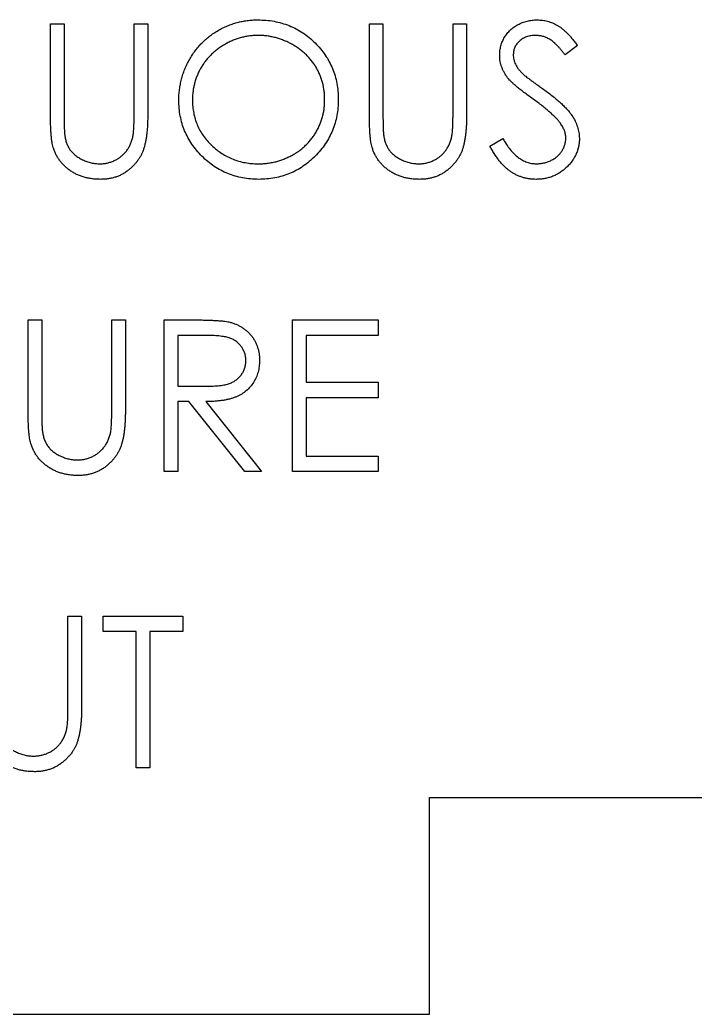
# Model space of a CAD drawing. Header units: millimetres. Extents: x 0 to 1497, y 0 to 497.
# Drawn here: x 455.06 to 470.65, y 240.24 to 263.18 of the extents above; entities that cross this region are included whole.
import ezdxf

# ---------------------------------------------------------------- set-up
doc = ezdxf.new("R2010")
doc.units = ezdxf.units.MM

msp = doc.modelspace()

# ---------------------------------------------------------------- linework, layer by layer
at = {"color": 7, "linetype": 'Continuous', "lineweight": 25}
for p, q in [((455.77, 263.087), (456.085, 263.087)), ((455.77, 260.973), (455.77, 263.087)), ((456.085, 263.087), (456.085, 260.99)), ((457.7, 260.99), (457.7, 263.087)), ((457.7, 263.087), (458.014, 263.087)), ((458.014, 263.087), (458.014, 260.973)), ((463.129, 263.087), (463.443, 263.087)), ((463.129, 260.973), (463.129, 263.087)), ((463.443, 263.087), (463.443, 260.99)), ((465.059, 260.99), (465.059, 263.087)), ((465.059, 263.087), (465.373, 263.087)), ((465.373, 263.087), (465.373, 260.973)), ((467.931, 262.584), (467.647, 262.369)), ((465.911, 260.262), (466.207, 260.439)), ((455.254, 256.253), (455.568, 256.253)), ((455.254, 254.14), (455.254, 256.253)), ((455.568, 256.253), (455.568, 254.156)), ((457.184, 254.156), (457.184, 256.253)), ((457.184, 256.253), (457.498, 256.253)), ((457.498, 256.253), (457.498, 254.14)), ((458.395, 256.253), (459.096, 256.253)), ((458.395, 252.753), (458.395, 256.253)), ((461.357, 256.253), (463.331, 256.253)), ((461.357, 252.753), (461.357, 256.253)), ((463.331, 256.253), (463.331, 255.894)), ((459.366, 255.894), (458.71, 255.894)), ((458.71, 255.894), (458.71, 254.728)), ((463.331, 255.894), (461.671, 255.894)), ((461.671, 255.894), (461.671, 254.817)), ((458.71, 254.728), (459.35, 254.723)), ((461.671, 254.817), (463.331, 254.817)), ((463.331, 254.817), (463.331, 254.459)), ((463.331, 254.459), (461.671, 254.459)), ((461.671, 254.459), (461.671, 253.112)), ((458.965, 254.369), (458.71, 254.369)), ((458.71, 254.369), (458.71, 252.753)), ((460.251, 252.753), (458.965, 254.369)), ((459.353, 254.369), (460.639, 252.753)), ((461.671, 253.112), (463.331, 253.112)), ((463.331, 253.112), (463.331, 252.753)), ((458.71, 252.753), (458.395, 252.753)), ((460.639, 252.753), (460.251, 252.753)), ((463.331, 252.753), (461.357, 252.753)), ((456.174, 247.323), (456.174, 249.42)), ((456.174, 249.42), (456.488, 249.42)), ((456.488, 249.42), (456.488, 247.306)), ((456.982, 249.42), (458.822, 249.42)), ((456.982, 249.061), (456.982, 249.42)), ((458.822, 249.42), (458.822, 249.061)), ((457.745, 249.061), (456.982, 249.061)), ((457.745, 245.92), (457.745, 249.061)), ((458.059, 249.061), (458.059, 245.92)), ((458.822, 249.061), (458.059, 249.061)), ((458.059, 245.92), (457.745, 245.92)), ((464.517, 245.237), (542.017, 245.237)), ((464.517, 240.237), (464.517, 245.237)), ((454.517, 240.237), (464.517, 240.237))]:
    msp.add_line(p, q, dxfattribs=at)
for points, knots in [([(458.732, 261.321), (458.732, 261.363), (458.734, 261.446), (458.746, 261.569), (458.765, 261.689), (458.792, 261.808), (458.826, 261.924), (458.867, 262.038), (458.917, 262.149), (458.974, 262.258), (459.037, 262.363), (459.107, 262.462), (459.181, 262.556), (459.263, 262.642), (459.348, 262.724), (459.44, 262.8), (459.536, 262.87), (459.639, 262.934), (459.744, 262.991), (459.853, 263.04), (459.964, 263.082), (460.077, 263.117), (460.192, 263.144), (460.309, 263.162), (460.428, 263.175), (460.509, 263.176), (460.549, 263.176)], [0, 0, 0, 0, 0.043209, 0.085873, 0.12812, 0.170152, 0.211918, 0.253753, 0.296006, 0.338443, 0.381015, 0.42282, 0.464089, 0.505126, 0.545975, 0.586985, 0.628339, 0.670084, 0.711992, 0.753039, 0.794049, 0.834886, 0.875498, 0.916547, 0.958004, 1, 1, 1, 1]), ([(460.549, 263.176), (460.614, 263.175), (460.741, 263.172), (460.928, 263.147), (461.107, 263.104), (461.279, 263.047), (461.441, 262.972), (461.596, 262.88), (461.742, 262.771), (461.878, 262.647), (462.003, 262.512), (462.113, 262.367), (462.205, 262.214), (462.28, 262.054), (462.34, 261.886), (462.381, 261.71), (462.407, 261.527), (462.41, 261.402), (462.411, 261.338)], [0, 0, 0, 0, 0.06657, 0.130749, 0.193413, 0.254989, 0.316114, 0.377262, 0.439401, 0.502971, 0.566525, 0.628231, 0.689091, 0.749345, 0.81017, 0.87161, 0.934869, 1, 1, 1, 1]), ([(466.136, 262.36), (466.137, 262.397), (466.14, 262.47), (466.162, 262.577), (466.196, 262.679), (466.244, 262.776), (466.307, 262.863), (466.379, 262.944), (466.464, 263.012), (466.559, 263.071), (466.662, 263.117), (466.77, 263.152), (466.883, 263.172), (466.959, 263.175), (466.998, 263.176)], [0, 0, 0, 0, 0.0837854, 0.1657799, 0.24628, 0.3274609, 0.408797, 0.4897152, 0.571376, 0.6555233, 0.7410195, 0.8265468, 0.9119889, 1, 1, 1, 1]), ([(466.998, 263.176), (467.039, 263.175), (467.121, 263.172), (467.242, 263.148), (467.358, 263.107), (467.452, 263.061), (467.525, 263.015), (467.581, 262.973), (467.637, 262.924), (467.695, 262.869), (467.753, 262.807), (467.812, 262.739), (467.872, 262.665), (467.911, 262.611), (467.931, 262.584)], [0, 0, 0, 0, 0.107233, 0.213252, 0.31883, 0.426794, 0.483646, 0.543604, 0.608308, 0.677127, 0.750686, 0.828713, 0.91219, 1, 1, 1, 1]), ([(460.565, 262.817), (460.531, 262.817), (460.465, 262.816), (460.367, 262.806), (460.27, 262.791), (460.174, 262.769), (460.08, 262.74), (459.987, 262.706), (459.895, 262.664), (459.806, 262.618), (459.719, 262.566), (459.637, 262.509), (459.56, 262.448), (459.487, 262.383), (459.42, 262.313), (459.356, 262.24), (459.299, 262.161), (459.246, 262.078), (459.199, 261.993), (459.158, 261.905), (459.124, 261.813), (459.096, 261.72), (459.073, 261.624), (459.058, 261.526), (459.047, 261.425), (459.046, 261.357), (459.046, 261.323)], [0, 0, 0, 0, 0.042023, 0.083645, 0.124984, 0.166247, 0.207702, 0.249631, 0.291742, 0.334743, 0.37746, 0.419556, 0.461044, 0.502096, 0.542891, 0.583801, 0.624864, 0.666225, 0.707399, 0.748557, 0.789655, 0.83074, 0.87207, 0.913993, 0.956498, 1, 1, 1, 1]), ([(462.097, 261.339), (462.097, 261.373), (462.096, 261.44), (462.086, 261.539), (462.07, 261.637), (462.049, 261.731), (462.021, 261.823), (461.986, 261.913), (461.945, 262), (461.899, 262.085), (461.846, 262.166), (461.788, 262.243), (461.725, 262.316), (461.658, 262.385), (461.584, 262.45), (461.506, 262.51), (461.423, 262.567), (461.335, 262.618), (461.244, 262.665), (461.151, 262.705), (461.057, 262.74), (460.961, 262.769), (460.864, 262.79), (460.765, 262.806), (460.665, 262.816), (460.598, 262.817), (460.565, 262.817)], [0, 0, 0, 0, 0.042915, 0.08513, 0.126473, 0.167453, 0.207976, 0.248249, 0.28875, 0.32967, 0.370537, 0.411129, 0.451819, 0.492406, 0.533486, 0.575263, 0.617441, 0.660672, 0.70394, 0.746868, 0.789079, 0.831104, 0.873238, 0.915166, 0.957381, 1, 1, 1, 1]), ([(466.963, 262.817), (466.927, 262.816), (466.857, 262.814), (466.758, 262.788), (466.669, 262.748), (466.593, 262.692), (466.529, 262.625), (466.483, 262.548), (466.455, 262.464), (466.452, 262.405), (466.45, 262.374)], [0, 0, 0, 0, 0.1430731, 0.275903, 0.4023709, 0.5284136, 0.6503564, 0.7658951, 0.8807741, 1, 1, 1, 1]), ([(467.647, 262.369), (467.63, 262.391), (467.597, 262.433), (467.546, 262.493), (467.499, 262.547), (467.453, 262.595), (467.409, 262.637), (467.367, 262.674), (467.327, 262.705), (467.276, 262.738), (467.212, 262.77), (467.132, 262.798), (467.049, 262.814), (466.992, 262.816), (466.963, 262.817)], [0, 0, 0, 0, 0.0984694, 0.1896291, 0.2741841, 0.3521832, 0.4231989, 0.4885509, 0.5484733, 0.6014402, 0.7011981, 0.7995918, 0.8985451, 1, 1, 1, 1]), ([(466.331, 261.827), (466.316, 261.847), (466.286, 261.888), (466.245, 261.951), (466.211, 262.016), (466.184, 262.083), (466.162, 262.15), (466.147, 262.219), (466.137, 262.289), (466.136, 262.336), (466.136, 262.36)], [0, 0, 0, 0, 0.133507, 0.262559, 0.388264, 0.512667, 0.633722, 0.755394, 0.877553, 1, 1, 1, 1]), ([(466.45, 262.374), (466.45, 262.356), (466.451, 262.318), (466.462, 262.263), (466.476, 262.207), (466.498, 262.152), (466.529, 262.097), (466.57, 262.04), (466.621, 261.981), (466.66, 261.942), (466.681, 261.922)], [0, 0, 0, 0, 0.107285, 0.214746, 0.322939, 0.434116, 0.553412, 0.686073, 0.834256, 1, 1, 1, 1]), ([(466.905, 261.351), (466.868, 261.377), (466.798, 261.427), (466.699, 261.502), (466.611, 261.57), (466.534, 261.632), (466.468, 261.688), (466.411, 261.739), (466.367, 261.784), (466.342, 261.814), (466.331, 261.827)], [0, 0, 0, 0, 0.181535, 0.347082, 0.495568, 0.628357, 0.74552, 0.845831, 0.930782, 1, 1, 1, 1]), ([(466.681, 261.922), (466.688, 261.915), (466.706, 261.899), (466.74, 261.872), (466.784, 261.84), (466.837, 261.799), (466.901, 261.752), (466.976, 261.699), (467.06, 261.638), (467.119, 261.596), (467.151, 261.574)], [0, 0, 0, 0, 0.052594, 0.124952, 0.218094, 0.333502, 0.468789, 0.624938, 0.801683, 1, 1, 1, 1]), ([(467.151, 261.574), (467.189, 261.546), (467.263, 261.493), (467.367, 261.412), (467.462, 261.333), (467.548, 261.257), (467.624, 261.184), (467.692, 261.112), (467.751, 261.043), (467.814, 260.954), (467.878, 260.846), (467.934, 260.712), (467.969, 260.578), (467.973, 260.489), (467.976, 260.444)], [0, 0, 0, 0, 0.0969723, 0.1877734, 0.2723961, 0.351321, 0.4243348, 0.4919088, 0.5542332, 0.6112677, 0.7163478, 0.8145401, 0.9084955, 1, 1, 1, 1]), ([(460.577, 259.497), (460.514, 259.499), (460.389, 259.502), (460.205, 259.528), (460.029, 259.569), (459.861, 259.627), (459.7, 259.703), (459.546, 259.795), (459.401, 259.904), (459.264, 260.029), (459.14, 260.164), (459.031, 260.309), (458.939, 260.46), (458.863, 260.619), (458.804, 260.785), (458.763, 260.957), (458.737, 261.137), (458.733, 261.259), (458.732, 261.321)], [0, 0, 0, 0, 0.065819, 0.129747, 0.192072, 0.253459, 0.31457, 0.37628, 0.439026, 0.503267, 0.567493, 0.629705, 0.691, 0.751452, 0.812004, 0.87315, 0.935635, 1, 1, 1, 1]), ([(459.046, 261.323), (459.047, 261.272), (459.05, 261.173), (459.072, 261.027), (459.106, 260.887), (459.155, 260.753), (459.218, 260.625), (459.295, 260.503), (459.386, 260.387), (459.49, 260.279), (459.603, 260.18), (459.723, 260.094), (459.849, 260.02), (459.982, 259.96), (460.119, 259.913), (460.263, 259.88), (460.412, 259.859), (460.513, 259.857), (460.565, 259.856)], [0, 0, 0, 0, 0.064504, 0.126899, 0.187747, 0.24815, 0.308586, 0.369583, 0.431827, 0.49618, 0.560668, 0.623504, 0.68526, 0.746537, 0.808327, 0.870486, 0.934317, 1, 1, 1, 1]), ([(460.565, 259.856), (460.599, 259.856), (460.668, 259.857), (460.77, 259.867), (460.87, 259.882), (460.969, 259.904), (461.065, 259.931), (461.159, 259.964), (461.251, 260.005), (461.341, 260.05), (461.428, 260.101), (461.51, 260.156), (461.587, 260.217), (461.659, 260.281), (461.727, 260.35), (461.789, 260.424), (461.846, 260.502), (461.899, 260.585), (461.945, 260.671), (461.986, 260.759), (462.021, 260.85), (462.049, 260.943), (462.071, 261.039), (462.086, 261.137), (462.096, 261.237), (462.097, 261.305), (462.097, 261.339)], [0, 0, 0, 0, 0.043633, 0.086538, 0.129177, 0.171436, 0.213416, 0.255266, 0.297369, 0.339941, 0.382347, 0.423953, 0.464871, 0.505572, 0.546003, 0.586568, 0.627065, 0.668271, 0.709549, 0.750428, 0.791096, 0.832027, 0.873136, 0.914611, 0.956956, 1, 1, 1, 1]), ([(462.411, 261.338), (462.41, 261.275), (462.407, 261.151), (462.381, 260.969), (462.34, 260.794), (462.281, 260.626), (462.206, 260.466), (462.113, 260.313), (462.004, 260.167), (461.88, 260.031), (461.744, 259.906), (461.599, 259.797), (461.447, 259.703), (461.287, 259.628), (461.12, 259.569), (460.946, 259.528), (460.764, 259.502), (460.64, 259.499), (460.577, 259.497)], [0, 0, 0, 0, 0.065227, 0.128569, 0.19032, 0.251378, 0.312388, 0.373789, 0.436431, 0.500567, 0.564687, 0.627136, 0.688455, 0.749246, 0.810155, 0.871671, 0.934773, 1, 1, 1, 1]), ([(467.536, 260.793), (467.52, 260.813), (467.487, 260.855), (467.431, 260.917), (467.364, 260.982), (467.291, 261.051), (467.206, 261.121), (467.115, 261.196), (467.013, 261.273), (466.942, 261.324), (466.905, 261.351)], [0, 0, 0, 0, 0.090279, 0.18953, 0.299198, 0.418926, 0.548376, 0.688136, 0.839084, 1, 1, 1, 1]), ([(455.833, 260.235), (455.828, 260.254), (455.816, 260.294), (455.804, 260.361), (455.794, 260.438), (455.785, 260.525), (455.779, 260.623), (455.774, 260.73), (455.77, 260.848), (455.77, 260.93), (455.77, 260.973)], [0, 0, 0, 0, 0.07813, 0.169465, 0.274335, 0.39211, 0.523687, 0.668365, 0.827132, 1, 1, 1, 1]), ([(456.085, 260.99), (456.084, 260.96), (456.084, 260.904), (456.085, 260.823), (456.087, 260.752), (456.088, 260.69), (456.09, 260.636), (456.092, 260.591), (456.094, 260.554), (456.097, 260.533), (456.099, 260.524)], [0, 0, 0, 0, 0.191079, 0.362605, 0.516099, 0.650038, 0.765977, 0.862374, 0.940842, 1, 1, 1, 1]), ([(458.014, 260.973), (458.014, 260.935), (458.013, 260.86), (458.009, 260.751), (458.002, 260.648), (457.992, 260.55), (457.98, 260.458), (457.965, 260.372), (457.947, 260.291), (457.926, 260.215), (457.902, 260.143), (457.87, 260.074), (457.835, 260.007), (457.793, 259.943), (457.746, 259.881), (457.692, 259.822), (457.634, 259.764), (457.571, 259.71), (457.503, 259.66), (457.431, 259.616), (457.356, 259.579), (457.276, 259.549), (457.194, 259.526), (457.108, 259.509), (457.018, 259.499), (456.957, 259.498), (456.927, 259.497)], [0, 0, 0, 0, 0.054858, 0.107059, 0.156978, 0.203992, 0.248492, 0.290483, 0.330489, 0.367886, 0.403858, 0.440009, 0.476295, 0.512792, 0.550485, 0.588381, 0.627645, 0.667979, 0.708433, 0.748602, 0.789088, 0.829461, 0.870371, 0.912214, 0.955547, 1, 1, 1, 1]), ([(457.664, 260.446), (457.667, 260.459), (457.674, 260.486), (457.68, 260.533), (457.687, 260.588), (457.691, 260.651), (457.695, 260.723), (457.698, 260.805), (457.699, 260.894), (457.7, 260.957), (457.7, 260.99)], [0, 0, 0, 0, 0.069835, 0.155621, 0.257802, 0.373811, 0.506402, 0.655564, 0.820079, 1, 1, 1, 1]), ([(463.192, 260.235), (463.187, 260.254), (463.175, 260.294), (463.163, 260.361), (463.153, 260.438), (463.144, 260.525), (463.138, 260.623), (463.133, 260.73), (463.129, 260.848), (463.129, 260.93), (463.129, 260.973)], [0, 0, 0, 0, 0.07813, 0.169465, 0.274335, 0.39211, 0.523687, 0.668365, 0.827132, 1, 1, 1, 1]), ([(463.443, 260.99), (463.443, 260.96), (463.443, 260.904), (463.444, 260.823), (463.446, 260.752), (463.447, 260.69), (463.449, 260.636), (463.451, 260.591), (463.453, 260.554), (463.456, 260.533), (463.458, 260.524)], [0, 0, 0, 0, 0.191079, 0.362605, 0.516099, 0.650038, 0.765977, 0.862374, 0.940842, 1, 1, 1, 1]), ([(465.373, 260.973), (465.373, 260.935), (465.372, 260.86), (465.368, 260.751), (465.361, 260.648), (465.351, 260.55), (465.339, 260.458), (465.324, 260.372), (465.306, 260.291), (465.285, 260.215), (465.261, 260.143), (465.229, 260.074), (465.194, 260.007), (465.152, 259.943), (465.104, 259.881), (465.051, 259.822), (464.993, 259.764), (464.93, 259.71), (464.862, 259.66), (464.79, 259.616), (464.714, 259.579), (464.635, 259.549), (464.553, 259.526), (464.467, 259.509), (464.377, 259.499), (464.316, 259.498), (464.286, 259.497)], [0, 0, 0, 0, 0.054858, 0.107059, 0.156978, 0.203992, 0.248492, 0.290483, 0.330489, 0.367886, 0.403858, 0.440009, 0.476295, 0.512792, 0.550485, 0.588381, 0.627645, 0.667979, 0.708433, 0.748602, 0.789088, 0.829461, 0.870371, 0.912214, 0.955547, 1, 1, 1, 1]), ([(465.023, 260.446), (465.026, 260.459), (465.033, 260.486), (465.039, 260.533), (465.046, 260.588), (465.05, 260.651), (465.054, 260.723), (465.057, 260.805), (465.058, 260.894), (465.059, 260.957), (465.059, 260.99)], [0, 0, 0, 0, 0.069835, 0.155621, 0.257802, 0.373811, 0.506402, 0.655564, 0.820079, 1, 1, 1, 1]), ([(467.661, 260.449), (467.66, 260.478), (467.657, 260.537), (467.632, 260.625), (467.592, 260.711), (467.555, 260.765), (467.536, 260.793)], [0, 0, 0, 0, 0.234723, 0.477158, 0.728556, 1, 1, 1, 1]), ([(456.099, 260.524), (456.104, 260.491), (456.114, 260.427), (456.139, 260.337), (456.175, 260.255), (456.218, 260.179), (456.274, 260.112), (456.341, 260.05), (456.422, 259.996), (456.512, 259.947), (456.609, 259.907), (456.709, 259.877), (456.809, 259.859), (456.876, 259.857), (456.909, 259.856)], [0, 0, 0, 0, 0.086315, 0.167766, 0.244433, 0.318135, 0.391884, 0.470068, 0.553904, 0.644339, 0.736875, 0.826168, 0.913679, 1, 1, 1, 1]), ([(456.909, 259.856), (456.938, 259.857), (456.995, 259.859), (457.079, 259.872), (457.162, 259.896), (457.242, 259.927), (457.318, 259.968), (457.388, 260.015), (457.451, 260.07), (457.509, 260.131), (457.559, 260.2), (457.602, 260.276), (457.638, 260.358), (457.655, 260.416), (457.664, 260.446)], [0, 0, 0, 0, 0.082891, 0.165303, 0.247762, 0.331528, 0.41528, 0.496366, 0.577151, 0.657783, 0.739322, 0.823793, 0.909476, 1, 1, 1, 1]), ([(463.458, 260.524), (463.463, 260.491), (463.473, 260.427), (463.498, 260.337), (463.534, 260.255), (463.577, 260.179), (463.633, 260.112), (463.7, 260.05), (463.781, 259.996), (463.871, 259.947), (463.968, 259.907), (464.068, 259.877), (464.168, 259.859), (464.235, 259.857), (464.268, 259.856)], [0, 0, 0, 0, 0.086315, 0.167766, 0.244433, 0.318135, 0.391884, 0.470068, 0.553904, 0.644339, 0.736875, 0.826168, 0.913679, 1, 1, 1, 1]), ([(464.268, 259.856), (464.297, 259.857), (464.354, 259.859), (464.438, 259.872), (464.521, 259.896), (464.601, 259.927), (464.677, 259.968), (464.747, 260.015), (464.81, 260.07), (464.868, 260.131), (464.918, 260.2), (464.961, 260.276), (464.997, 260.358), (465.014, 260.416), (465.023, 260.446)], [0, 0, 0, 0, 0.082891, 0.165303, 0.247762, 0.331528, 0.41528, 0.496366, 0.577151, 0.657783, 0.739322, 0.823793, 0.909476, 1, 1, 1, 1]), ([(466.207, 260.439), (466.235, 260.393), (466.288, 260.305), (466.376, 260.186), (466.467, 260.084), (466.562, 260.001), (466.66, 259.936), (466.762, 259.89), (466.868, 259.861), (466.94, 259.858), (466.976, 259.856)], [0, 0, 0, 0, 0.159004, 0.304646, 0.438547, 0.562322, 0.677433, 0.786897, 0.893611, 1, 1, 1, 1]), ([(466.976, 259.856), (467.006, 259.857), (467.067, 259.859), (467.157, 259.875), (467.244, 259.9), (467.326, 259.936), (467.404, 259.979), (467.471, 260.031), (467.53, 260.09), (467.577, 260.155), (467.614, 260.226), (467.642, 260.298), (467.658, 260.373), (467.66, 260.424), (467.661, 260.449)], [0, 0, 0, 0, 0.091264, 0.18093, 0.270088, 0.360156, 0.448343, 0.532666, 0.613834, 0.693982, 0.772716, 0.849335, 0.923967, 1, 1, 1, 1]), ([(467.976, 260.444), (467.975, 260.413), (467.974, 260.351), (467.959, 260.259), (467.937, 260.171), (467.904, 260.086), (467.863, 260.003), (467.812, 259.925), (467.753, 259.849), (467.685, 259.778), (467.61, 259.712), (467.532, 259.654), (467.449, 259.606), (467.362, 259.566), (467.271, 259.535), (467.176, 259.513), (467.077, 259.499), (467.01, 259.498), (466.976, 259.497)], [0, 0, 0, 0, 0.061484, 0.121775, 0.18092, 0.240256, 0.300114, 0.361146, 0.423501, 0.488669, 0.553954, 0.617581, 0.680238, 0.742187, 0.804663, 0.868259, 0.93302, 1, 1, 1, 1]), ([(456.927, 259.497), (456.893, 259.498), (456.827, 259.499), (456.729, 259.508), (456.636, 259.525), (456.546, 259.546), (456.46, 259.575), (456.377, 259.609), (456.299, 259.651), (456.224, 259.698), (456.154, 259.75), (456.09, 259.807), (456.031, 259.868), (455.979, 259.934), (455.933, 260.003), (455.893, 260.076), (455.859, 260.154), (455.842, 260.208), (455.833, 260.235)], [0, 0, 0, 0, 0.071175, 0.139644, 0.206317, 0.271373, 0.335418, 0.398076, 0.460608, 0.52297, 0.584716, 0.644895, 0.704291, 0.762998, 0.821087, 0.880104, 0.939388, 1, 1, 1, 1]), ([(464.286, 259.497), (464.252, 259.498), (464.186, 259.499), (464.088, 259.508), (463.995, 259.525), (463.905, 259.546), (463.819, 259.575), (463.736, 259.609), (463.658, 259.651), (463.583, 259.698), (463.513, 259.75), (463.449, 259.807), (463.39, 259.868), (463.338, 259.934), (463.292, 260.003), (463.252, 260.076), (463.218, 260.154), (463.201, 260.208), (463.192, 260.235)], [0, 0, 0, 0, 0.071175, 0.139644, 0.206317, 0.271373, 0.335418, 0.398076, 0.460608, 0.52297, 0.584716, 0.644895, 0.704291, 0.762998, 0.821087, 0.880104, 0.939388, 1, 1, 1, 1]), ([(466.976, 259.497), (466.949, 259.497), (466.897, 259.499), (466.819, 259.507), (466.743, 259.52), (466.669, 259.54), (466.597, 259.565), (466.527, 259.595), (466.459, 259.631), (466.392, 259.672), (466.327, 259.72), (466.264, 259.776), (466.201, 259.839), (466.141, 259.909), (466.081, 259.987), (466.023, 260.072), (465.966, 260.164), (465.93, 260.229), (465.911, 260.262)], [0, 0, 0, 0, 0.057208, 0.113696, 0.169178, 0.224159, 0.27872, 0.333794, 0.389241, 0.445822, 0.503704, 0.564294, 0.627975, 0.695038, 0.765373, 0.839611, 0.917538, 1, 1, 1, 1]), ([(459.096, 256.253), (459.143, 256.253), (459.232, 256.253), (459.361, 256.251), (459.478, 256.246), (459.583, 256.242), (459.676, 256.235), (459.758, 256.228), (459.827, 256.218), (459.87, 256.21), (459.889, 256.206)], [0, 0, 0, 0, 0.1762578, 0.3384344, 0.4848221, 0.6171576, 0.7346984, 0.8373852, 0.9263724, 1, 1, 1, 1]), ([(459.889, 256.206), (459.914, 256.199), (459.965, 256.187), (460.038, 256.16), (460.108, 256.13), (460.173, 256.094), (460.235, 256.052), (460.293, 256.006), (460.349, 255.955), (460.398, 255.898), (460.445, 255.838), (460.485, 255.773), (460.519, 255.705), (460.546, 255.634), (460.568, 255.56), (460.583, 255.482), (460.593, 255.401), (460.594, 255.345), (460.594, 255.317)], [0, 0, 0, 0, 0.064217, 0.127064, 0.188745, 0.249132, 0.309453, 0.369827, 0.43065, 0.492352, 0.554072, 0.61569, 0.676798, 0.738439, 0.801317, 0.865185, 0.931641, 1, 1, 1, 1]), ([(460.28, 255.318), (460.279, 255.346), (460.276, 255.402), (460.257, 255.484), (460.224, 255.561), (460.18, 255.633), (460.126, 255.698), (460.062, 255.754), (459.992, 255.801), (459.925, 255.83), (459.866, 255.848), (459.815, 255.861), (459.757, 255.871), (459.691, 255.88), (459.62, 255.887), (459.541, 255.891), (459.456, 255.894), (459.396, 255.894), (459.366, 255.894)], [0, 0, 0, 0, 0.068814, 0.136365, 0.204019, 0.273064, 0.342913, 0.410965, 0.479169, 0.549308, 0.587652, 0.630647, 0.678879, 0.731934, 0.791111, 0.855283, 0.925086, 1, 1, 1, 1]), ([(459.35, 254.723), (459.38, 254.723), (459.438, 254.723), (459.522, 254.727), (459.6, 254.731), (459.672, 254.738), (459.738, 254.747), (459.798, 254.758), (459.852, 254.772), (459.915, 254.792), (459.985, 254.824), (460.062, 254.87), (460.127, 254.929), (460.182, 254.996), (460.226, 255.069), (460.257, 255.149), (460.277, 255.232), (460.279, 255.289), (460.28, 255.318)], [0, 0, 0, 0, 0.071668, 0.138913, 0.201185, 0.259124, 0.312255, 0.360682, 0.405086, 0.445102, 0.518778, 0.589462, 0.658462, 0.727283, 0.796322, 0.863175, 0.930949, 1, 1, 1, 1]), ([(460.594, 255.317), (460.593, 255.271), (460.59, 255.18), (460.563, 255.048), (460.519, 254.925), (460.459, 254.81), (460.382, 254.707), (460.29, 254.617), (460.182, 254.541), (460.082, 254.489), (459.993, 254.455), (459.92, 254.432), (459.84, 254.413), (459.755, 254.397), (459.663, 254.385), (459.565, 254.376), (459.461, 254.37), (459.39, 254.369), (459.353, 254.369)], [0, 0, 0, 0, 0.07878, 0.153721, 0.226714, 0.299191, 0.37119, 0.443006, 0.516689, 0.593217, 0.633873, 0.676989, 0.7229, 0.771959, 0.824211, 0.879379, 0.937948, 1, 1, 1, 1]), ([(455.317, 253.402), (455.312, 253.421), (455.3, 253.461), (455.288, 253.528), (455.278, 253.605), (455.269, 253.692), (455.263, 253.789), (455.258, 253.897), (455.254, 254.015), (455.254, 254.097), (455.254, 254.14)], [0, 0, 0, 0, 0.07813, 0.169465, 0.274335, 0.39211, 0.523687, 0.668365, 0.827132, 1, 1, 1, 1]), ([(455.568, 254.156), (455.568, 254.127), (455.568, 254.07), (455.569, 253.99), (455.571, 253.919), (455.572, 253.856), (455.574, 253.802), (455.576, 253.757), (455.578, 253.721), (455.581, 253.7), (455.583, 253.691)], [0, 0, 0, 0, 0.191079, 0.362605, 0.516099, 0.650038, 0.765977, 0.862374, 0.940842, 1, 1, 1, 1]), ([(457.498, 254.14), (457.498, 254.101), (457.497, 254.027), (457.493, 253.918), (457.486, 253.815), (457.476, 253.717), (457.464, 253.625), (457.449, 253.538), (457.431, 253.457), (457.41, 253.382), (457.386, 253.309), (457.354, 253.241), (457.319, 253.174), (457.277, 253.11), (457.229, 253.048), (457.176, 252.988), (457.118, 252.931), (457.055, 252.877), (456.987, 252.827), (456.915, 252.783), (456.839, 252.746), (456.76, 252.716), (456.678, 252.693), (456.592, 252.676), (456.502, 252.666), (456.441, 252.664), (456.411, 252.664)], [0, 0, 0, 0, 0.054858, 0.107059, 0.156978, 0.203992, 0.248492, 0.290483, 0.330489, 0.367886, 0.403858, 0.440009, 0.476295, 0.512792, 0.550485, 0.588381, 0.627645, 0.667979, 0.708433, 0.748602, 0.789088, 0.829461, 0.870371, 0.912214, 0.955547, 1, 1, 1, 1]), ([(457.148, 253.613), (457.151, 253.625), (457.158, 253.653), (457.164, 253.699), (457.171, 253.754), (457.175, 253.818), (457.179, 253.89), (457.182, 253.971), (457.183, 254.061), (457.184, 254.124), (457.184, 254.156)], [0, 0, 0, 0, 0.069835, 0.155621, 0.257802, 0.373811, 0.506402, 0.655564, 0.820079, 1, 1, 1, 1]), ([(455.583, 253.691), (455.588, 253.658), (455.598, 253.594), (455.623, 253.503), (455.659, 253.421), (455.702, 253.346), (455.758, 253.279), (455.825, 253.217), (455.906, 253.163), (455.996, 253.114), (456.093, 253.074), (456.193, 253.044), (456.293, 253.026), (456.36, 253.024), (456.393, 253.023)], [0, 0, 0, 0, 0.086315, 0.167766, 0.244433, 0.318135, 0.391884, 0.470068, 0.553904, 0.644339, 0.736875, 0.826168, 0.913679, 1, 1, 1, 1]), ([(456.393, 253.023), (456.422, 253.024), (456.479, 253.026), (456.563, 253.039), (456.646, 253.063), (456.726, 253.094), (456.802, 253.135), (456.872, 253.182), (456.935, 253.237), (456.993, 253.298), (457.043, 253.367), (457.086, 253.442), (457.122, 253.525), (457.139, 253.583), (457.148, 253.613)], [0, 0, 0, 0, 0.082891, 0.165303, 0.247762, 0.331528, 0.41528, 0.496366, 0.577151, 0.657783, 0.739322, 0.823793, 0.909476, 1, 1, 1, 1]), ([(456.411, 252.664), (456.377, 252.664), (456.311, 252.666), (456.213, 252.675), (456.12, 252.691), (456.03, 252.713), (455.944, 252.742), (455.861, 252.776), (455.783, 252.818), (455.708, 252.864), (455.638, 252.917), (455.574, 252.974), (455.515, 253.035), (455.463, 253.1), (455.417, 253.17), (455.377, 253.243), (455.343, 253.321), (455.326, 253.375), (455.317, 253.402)], [0, 0, 0, 0, 0.071175, 0.139644, 0.206317, 0.271373, 0.335418, 0.398076, 0.460608, 0.52297, 0.584716, 0.644895, 0.704291, 0.762998, 0.821087, 0.880104, 0.939388, 1, 1, 1, 1]), ([(456.488, 247.306), (456.488, 247.268), (456.488, 247.194), (456.483, 247.085), (456.476, 246.981), (456.467, 246.884), (456.454, 246.792), (456.44, 246.705), (456.421, 246.624), (456.4, 246.548), (456.376, 246.476), (456.345, 246.408), (456.309, 246.341), (456.267, 246.276), (456.22, 246.214), (456.166, 246.155), (456.109, 246.098), (456.045, 246.043), (455.977, 245.993), (455.905, 245.95), (455.83, 245.913), (455.751, 245.882), (455.668, 245.859), (455.582, 245.842), (455.493, 245.832), (455.432, 245.831), (455.401, 245.83)], [0, 0, 0, 0, 0.054858, 0.107059, 0.156978, 0.203992, 0.248492, 0.290483, 0.330489, 0.367886, 0.403858, 0.440009, 0.476295, 0.512792, 0.550485, 0.588381, 0.627645, 0.667979, 0.708433, 0.748602, 0.789088, 0.829461, 0.870371, 0.912214, 0.955547, 1, 1, 1, 1]), ([(456.139, 246.78), (456.142, 246.792), (456.148, 246.82), (456.154, 246.866), (456.161, 246.921), (456.165, 246.985), (456.17, 247.057), (456.172, 247.138), (456.174, 247.228), (456.174, 247.29), (456.174, 247.323)], [0, 0, 0, 0, 0.069835, 0.155621, 0.257802, 0.373811, 0.506402, 0.655564, 0.820079, 1, 1, 1, 1]), ([(454.573, 246.857), (454.578, 246.825), (454.588, 246.761), (454.614, 246.67), (454.65, 246.588), (454.692, 246.512), (454.748, 246.445), (454.815, 246.384), (454.896, 246.33), (454.986, 246.28), (455.084, 246.241), (455.183, 246.211), (455.283, 246.192), (455.35, 246.19), (455.383, 246.189)], [0, 0, 0, 0, 0.086315, 0.167766, 0.244433, 0.318135, 0.391884, 0.470068, 0.553904, 0.644339, 0.736875, 0.826168, 0.913679, 1, 1, 1, 1]), ([(455.383, 246.189), (455.412, 246.19), (455.469, 246.193), (455.553, 246.206), (455.636, 246.23), (455.716, 246.261), (455.792, 246.301), (455.863, 246.348), (455.926, 246.404), (455.983, 246.465), (456.033, 246.534), (456.076, 246.609), (456.112, 246.692), (456.129, 246.75), (456.139, 246.78)], [0, 0, 0, 0, 0.082891, 0.165303, 0.247762, 0.331528, 0.41528, 0.496366, 0.577151, 0.657783, 0.739322, 0.823793, 0.909476, 1, 1, 1, 1]), ([(455.401, 245.83), (455.367, 245.831), (455.301, 245.833), (455.204, 245.841), (455.111, 245.858), (455.02, 245.879), (454.934, 245.908), (454.851, 245.943), (454.773, 245.984), (454.698, 246.031), (454.628, 246.083), (454.564, 246.141), (454.506, 246.201), (454.454, 246.267), (454.408, 246.336), (454.368, 246.41), (454.334, 246.487), (454.316, 246.541), (454.307, 246.569)], [0, 0, 0, 0, 0.071175, 0.139644, 0.206317, 0.271373, 0.335418, 0.398076, 0.460608, 0.52297, 0.584716, 0.644895, 0.704291, 0.762998, 0.821087, 0.880104, 0.939388, 1, 1, 1, 1])]:
    msp.add_open_spline(points, degree=3, knots=knots, dxfattribs=at)

doc.saveas('drawing.dxf')
